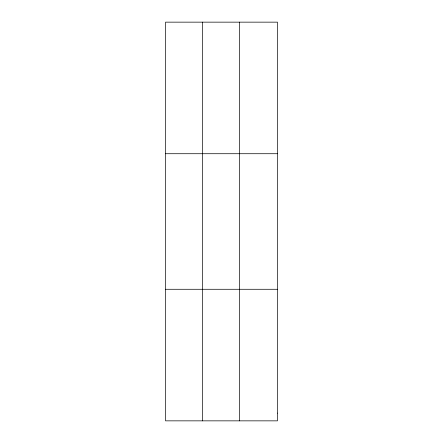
<?xml version="1.0" encoding="UTF-8"?>
<svg xmlns="http://www.w3.org/2000/svg" width="443" height="443" viewBox="0 0 443 443"><rect width="100%" height="100%" fill="white"/><g stroke="black" fill="none" stroke-linecap="round" stroke-linejoin="round"><path stroke-width="0.66" d="M202.473 420.85L202.473 22.15M239.408 420.85L239.408 22.15M165.544 153.721L277.456 153.721M165.544 289.279L277.456 289.279M277.456 413.109L277.456 420.85L165.544 420.85L165.544 22.15L277.456 22.15L277.456 413.109"/></g></svg>
